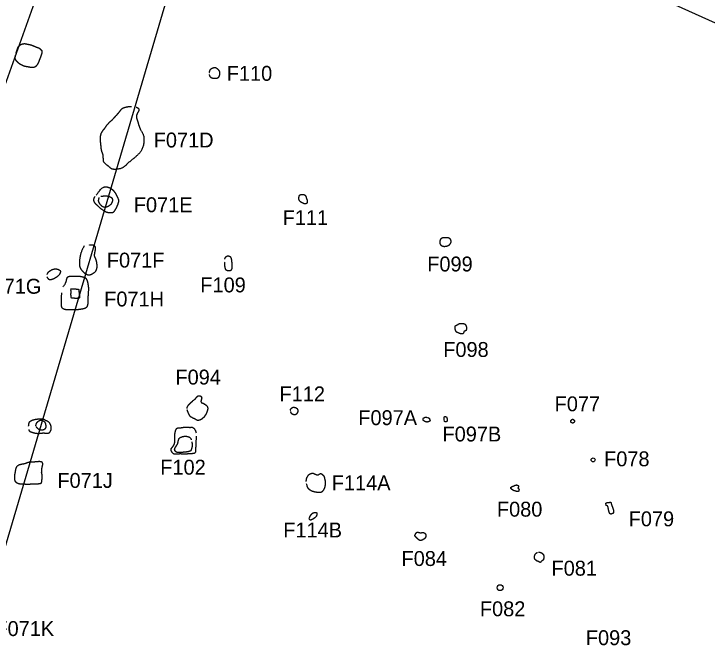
# Model space of a CAD drawing. Extents: x -56 to 221, y -167 to 6.
# Drawn here: x 57.53 to 94.72, y -93.78 to -59.74 of the extents above; entities that cross this region are included whole.
import ezdxf

# ---------------------------------------------------------------- set-up
doc = ezdxf.new("R2010")
doc.units = 0
for name, color, linetype in [('Feature Numbers', 7, 'Continuous'), ('Fenceline 38', 7, 'Continuous'), ('Fenceline 71', 7, 'Continuous'), ('Limits of Excavation', 7, 'Continuous'), ('Posthole', 7, 'Continuous'), ('Tree Hole', 7, 'Continuous')]:
    doc.layers.add(name, color=color, linetype=linetype)

msp = doc.modelspace()

# ---------------------------------------------------------------- linework, layer by layer
at = {"layer": 'Fenceline 38'}
msp.add_line((68.393, -32.124), (46.315, -93.205), dxfattribs=at)
msp.add_open_spline([(57.646, -61.858), (57.679, -61.776), (57.701, -61.699), (57.739, -61.602), (57.755, -61.533), (57.789, -61.484), (57.83, -61.443), (57.91, -61.375), (57.969, -61.354), (58.022, -61.354), (58.096, -61.329), (58.202, -61.348), (58.289, -61.37), (58.348, -61.378), (58.45, -61.4), (58.555, -61.444), (58.655, -61.48), (58.787, -61.538), (58.851, -61.558), (58.906, -61.578), (58.956, -61.626), (59.001, -61.681), (59.028, -61.698), (59.035, -61.785), (59.036, -61.837), (58.998, -61.95), (58.974, -62.032), (58.94, -62.108), (58.899, -62.213), (58.866, -62.312), (58.82, -62.402), (58.784, -62.474), (58.712, -62.558), (58.657, -62.6), (58.543, -62.62), (58.431, -62.615), (58.347, -62.594), (58.238, -62.581), (58.111, -62.554), (58.04, -62.535), (57.971, -62.493), (57.885, -62.452), (57.817, -62.408), (57.722, -62.311), (57.656, -62.252), (57.616, -62.165), (57.594, -62.083), (57.63, -61.956)], degree=2, dxfattribs=at)
at = {"layer": 'Fenceline 71'}
msp.add_lwpolyline([(71.067, -37.884), (65.73, -58.954), (49.143, -115.143)], dxfattribs=at)
for points in [[(61.957, -69.464), (62.207, -69.104), (62.458, -68.998), (62.681, -69.072), (62.833, -69.167), (62.977, -69.348), (63.153, -69.686), (63.146, -69.856), (63.053, -70.1), (62.877, -70.413), (62.708, -70.419), (62.501, -70.4), (62.364, -70.307), (62.226, -70.219), (62.019, -70.031), (61.849, -69.861), (61.809, -69.66), (61.893, -69.538)], [(62.201, -69.53), (62.464, -69.486), (62.696, -69.549), (62.827, -69.63), (62.815, -69.874), (62.639, -70.062), (62.382, -70.15), (62.169, -69.987), (62.05, -69.755), (62.119, -69.599)], [(61.583, -72.142), (61.727, -72.129), (61.864, -72.163), (61.912, -72.334), (61.857, -72.583), (61.84, -72.735), (61.921, -72.888), (61.964, -73.057), (61.997, -73.321), (61.919, -73.574), (61.747, -73.704), (61.575, -73.773), (61.405, -73.725), (61.217, -73.552), (61.076, -73.344), (61.072, -73.094), (61.087, -72.779), (61.178, -72.442), (61.329, -72.161)], [(59.323, -73.722), (59.361, -73.608), (59.504, -73.503), (59.661, -73.429), (59.82, -73.421), (59.934, -73.458), (60.047, -73.534), (60.002, -73.711), (59.845, -73.861), (59.638, -73.98), (59.464, -74.022), (59.396, -73.975), (59.298, -73.844)], [(60.183, -74.385), (60.324, -74.197), (60.364, -73.978), (60.43, -73.821), (60.699, -73.812), (60.998, -73.802), (61.146, -73.831), (61.272, -73.862), (61.355, -73.877), (61.435, -73.987), (61.492, -74.131), (61.51, -74.269), (61.541, -74.477), (61.517, -74.739), (61.495, -75.18), (61.495, -75.378), (61.41, -75.525), (61.241, -75.578), (61.063, -75.603), (60.926, -75.622), (60.712, -75.629), (60.605, -75.625), (60.424, -75.625), (60.208, -75.6), (60.089, -75.481), (60.082, -75.246), (60.092, -74.977), (60.104, -74.717)], [(60.574, -74.495), (60.687, -74.492), (60.853, -74.504), (60.972, -74.504), (61.012, -74.504), (61.019, -74.607), (61.047, -74.773), (61.063, -74.986), (61.025, -74.989), (60.934, -75.008), (60.84, -75.008), (60.746, -74.999), (60.687, -75.002), (60.624, -75.002), (60.618, -74.955), (60.593, -74.808), (60.602, -74.717), (60.612, -74.604), (60.58, -74.539)], [(58.323, -81.872), (58.341, -81.75), (58.357, -81.659), (58.435, -81.581), (58.523, -81.534), (58.639, -81.506), (58.752, -81.484), (58.817, -81.478), (58.943, -81.462), (59.024, -81.462), (59.134, -81.484), (59.224, -81.537), (59.3, -81.572), (59.381, -81.612), (59.453, -81.694), (59.528, -81.872), (59.519, -81.982), (59.516, -82.088), (59.44, -82.22), (59.384, -82.257), (59.303, -82.254), (59.174, -82.248), (59.027, -82.248), (58.889, -82.27), (58.82, -82.27), (58.745, -82.264), (58.617, -82.242), (58.526, -82.21), (58.423, -82.179), (58.37, -82.132), (58.354, -82.051)], [(58.714, -81.841), (58.733, -81.738), (58.773, -81.675), (58.833, -81.603), (58.971, -81.531), (59.099, -81.562), (59.199, -81.64), (59.24, -81.775), (59.253, -81.954), (59.143, -82.073), (58.943, -82.091), (58.792, -81.972), (58.708, -81.882)], [(57.585, -84.574), (57.583, -84.476), (57.603, -84.408), (57.616, -84.346), (57.626, -84.279), (57.64, -84.189), (57.654, -84.127), (57.671, -84.087), (57.689, -84.046), (57.746, -83.972), (57.812, -83.937), (57.918, -83.904), (58.037, -83.88), (58.101, -83.872), (58.185, -83.845), (58.336, -83.79), (58.406, -83.777), (58.477, -83.775), (58.588, -83.786), (58.664, -83.769), (58.838, -83.751), (58.934, -83.751), (59.003, -83.755), (59.059, -83.818), (59.071, -83.929), (59.046, -84.009), (59.022, -84.136), (59.024, -84.189), (59.007, -84.342), (59.009, -84.394), (59.028, -84.447), (59.046, -84.476), (59.038, -84.551), (59.03, -84.649), (59.026, -84.705), (59.024, -84.817), (59.007, -84.875), (58.977, -84.946), (58.915, -84.961), (58.846, -84.969), (58.717, -84.973), (58.621, -84.973), (58.506, -84.971), (58.408, -84.987), (58.271, -84.995), (58.148, -84.987), (58.092, -84.977), (57.998, -84.979), (57.851, -84.971), (57.789, -84.957), (57.72, -84.93), (57.673, -84.899), (57.644, -84.866), (57.607, -84.809), (57.587, -84.746), (57.587, -84.59)]]:
    msp.add_open_spline(points, degree=2, dxfattribs=at)
at = {"layer": 'Limits of Excavation'}
msp.add_lwpolyline([(-56.191, -97.161), (-37.969, 6.212), (76.054, -26.373), (69.801, -48.796), (131.21, -76.447), (130.819, -102.828), (192.765, -119.047), (185.095, -158.325), (26.762, -122.369), (28.227, -114.455), (-56.191, -97.161)], dxfattribs=at)
at = {"layer": 'Posthole'}
for centre, radius in [((88.606, -83.674), 0.104), ((83.619, -90.533), 0.158)]:
    msp.add_circle(centre, radius, dxfattribs=at)
for points in [[(68.019, -62.884), (68.036, -62.828), (68.073, -62.732), (68.126, -62.673), (68.209, -62.633), (68.307, -62.606), (68.38, -62.625), (68.476, -62.703), (68.55, -62.798), (68.574, -62.881), (68.574, -62.932), (68.565, -63.008), (68.537, -63.099), (68.478, -63.192), (68.4, -63.204), (68.286, -63.206), (68.204, -63.206), (68.157, -63.187), (68.104, -63.159), (68.057, -63.105), (68.029, -62.998)], [(72.97, -69.435), (72.996, -69.431), (73.022, -69.43), (73.043, -69.43), (73.078, -69.434), (73.098, -69.438), (73.137, -69.455), (73.161, -69.477), (73.195, -69.535), (73.211, -69.57), (73.222, -69.622), (73.232, -69.672), (73.259, -69.716), (73.268, -69.776), (73.267, -69.841), (73.261, -69.89), (73.238, -69.91), (73.212, -69.925), (73.182, -69.928), (73.146, -69.928), (73.107, -69.929), (73.082, -69.917), (73.044, -69.905), (73.018, -69.888), (72.984, -69.868), (72.954, -69.853), (72.921, -69.833), (72.894, -69.81), (72.857, -69.762), (72.834, -69.718), (72.825, -69.672), (72.826, -69.634), (72.827, -69.597), (72.833, -69.55), (72.84, -69.513), (72.859, -69.479), (72.891, -69.45), (72.921, -69.435), (72.951, -69.435)], [(80.975, -71.946), (80.972, -71.978), (80.961, -72.032), (80.914, -72.107), (80.889, -72.134), (80.845, -72.183), (80.761, -72.214), (80.719, -72.223), (80.647, -72.233), (80.6, -72.233), (80.554, -72.22), (80.499, -72.202), (80.471, -72.187), (80.44, -72.145), (80.406, -72.078), (80.396, -71.95), (80.415, -71.873), (80.438, -71.817), (80.496, -71.762), (80.543, -71.743), (80.6, -71.73), (80.638, -71.731), (80.711, -71.735), (80.751, -71.735), (80.774, -71.736), (80.84, -71.746), (80.885, -71.767), (80.915, -71.795), (80.958, -71.853), (80.975, -71.93)], [(68.846, -72.907), (68.859, -72.861), (68.878, -72.84), (68.891, -72.812), (68.902, -72.782), (68.936, -72.754), (68.976, -72.731), (69.018, -72.721), (69.075, -72.734), (69.129, -72.754), (69.166, -72.808), (69.199, -72.873), (69.199, -72.9), (69.203, -72.947), (69.202, -72.995), (69.215, -73.037), (69.235, -73.133), (69.232, -73.206), (69.229, -73.289), (69.229, -73.385), (69.213, -73.426), (69.193, -73.482), (69.173, -73.507), (69.148, -73.525), (69.111, -73.53), (69.047, -73.526), (68.988, -73.526), (68.96, -73.513), (68.931, -73.492), (68.901, -73.448), (68.879, -73.391), (68.865, -73.323), (68.849, -73.26), (68.853, -73.183), (68.853, -73.121), (68.839, -73.058)], [(72.365, -81.03), (72.364, -81.007), (72.371, -80.988), (72.381, -80.96), (72.406, -80.918), (72.437, -80.889), (72.466, -80.868), (72.489, -80.855), (72.522, -80.849), (72.551, -80.848), (72.588, -80.853), (72.631, -80.861), (72.654, -80.87), (72.676, -80.885), (72.704, -80.902), (72.734, -80.935), (72.756, -80.978), (72.768, -81.007), (72.768, -81.039), (72.766, -81.073), (72.753, -81.109), (72.743, -81.139), (72.723, -81.174), (72.698, -81.206), (72.682, -81.222), (72.648, -81.243), (72.622, -81.259), (72.609, -81.263), (72.58, -81.259), (72.548, -81.252), (72.52, -81.244), (72.491, -81.237), (72.475, -81.228), (72.457, -81.212), (72.432, -81.185), (72.416, -81.167), (72.398, -81.12), (72.377, -81.069)], [(79.733, -81.403), (79.768, -81.413), (79.788, -81.425), (79.802, -81.424), (79.818, -81.441), (79.833, -81.481), (79.841, -81.51), (79.848, -81.535), (79.859, -81.548), (79.853, -81.578), (79.834, -81.604), (79.811, -81.62), (79.768, -81.628), (79.731, -81.635), (79.712, -81.642), (79.667, -81.641), (79.642, -81.637), (79.614, -81.631), (79.592, -81.614), (79.559, -81.599), (79.524, -81.577), (79.503, -81.557), (79.499, -81.539), (79.499, -81.515), (79.499, -81.492), (79.488, -81.473), (79.502, -81.437), (79.528, -81.411), (79.566, -81.396), (79.581, -81.395), (79.6, -81.381), (79.633, -81.375), (79.675, -81.388), (79.708, -81.4)], [(87.403, -81.612), (87.404, -81.601), (87.409, -81.588), (87.415, -81.575), (87.425, -81.555), (87.433, -81.543), (87.439, -81.534), (87.453, -81.518), (87.461, -81.513), (87.47, -81.506), (87.481, -81.5), (87.49, -81.493), (87.5, -81.49), (87.506, -81.489), (87.516, -81.491), (87.534, -81.498), (87.546, -81.505), (87.563, -81.518), (87.572, -81.526), (87.581, -81.535), (87.589, -81.546), (87.601, -81.562), (87.605, -81.57), (87.609, -81.579), (87.615, -81.593), (87.616, -81.597), (87.613, -81.605), (87.606, -81.623), (87.596, -81.641), (87.588, -81.652), (87.57, -81.672), (87.559, -81.681), (87.549, -81.688), (87.535, -81.694), (87.528, -81.698), (87.518, -81.698), (87.5, -81.698), (87.494, -81.697), (87.486, -81.695), (87.477, -81.692), (87.468, -81.689), (87.456, -81.681), (87.449, -81.675), (87.435, -81.664), (87.431, -81.657), (87.424, -81.651), (87.42, -81.644), (87.415, -81.638), (87.409, -81.633), (87.406, -81.628)], [(67.306, -82.403), (67.306, -82.641), (67.297, -82.869), (67.281, -83.083), (67.276, -83.271), (67.21, -83.334), (67.122, -83.334), (67.056, -83.355), (66.951, -83.339), (66.864, -83.357), (66.76, -83.371), (66.527, -83.357), (66.422, -83.357), (66.235, -83.366), (66.139, -83.376), (66.077, -83.334), (66.01, -83.248), (65.964, -83.161), (65.964, -83.088), (66.014, -83.02), (66.068, -82.951), (66.135, -82.864), (66.168, -82.741), (66.168, -82.476), (66.173, -82.289), (66.193, -82.148), (66.239, -82.029), (66.293, -81.961), (66.373, -81.961), (66.51, -81.947), (66.631, -81.924), (66.739, -81.915), (66.852, -81.915), (66.931, -81.92), (66.993, -81.933), (67.06, -81.906), (67.147, -81.943), (67.26, -82.034), (67.306, -82.226)], [(67.079, -82.712), (67.101, -82.835), (67.101, -82.954), (67.062, -83.073), (67.029, -83.183), (66.968, -83.214), (66.869, -83.244), (66.759, -83.253), (66.666, -83.266), (66.495, -83.275), (66.368, -83.284), (66.297, -83.284), (66.209, -83.227), (66.154, -83.156), (66.165, -83.064), (66.225, -82.963), (66.291, -82.862), (66.335, -82.783), (66.341, -82.703), (66.379, -82.558), (66.423, -82.488), (66.605, -82.413), (66.765, -82.4), (66.902, -82.426), (67.007, -82.483), (67.051, -82.593)], [(84.176, -85.161), (84.186, -85.154), (84.199, -85.143), (84.213, -85.135), (84.231, -85.124), (84.243, -85.117), (84.251, -85.112), (84.272, -85.1), (84.29, -85.092), (84.314, -85.082), (84.341, -85.071), (84.374, -85.054), (84.404, -85.038), (84.431, -85.029), (84.475, -85.021), (84.503, -85.021), (84.521, -85.021), (84.55, -85.028), (84.57, -85.036), (84.586, -85.051), (84.597, -85.07), (84.605, -85.095), (84.604, -85.12), (84.59, -85.15), (84.581, -85.162), (84.571, -85.177), (84.563, -85.186), (84.563, -85.185), (84.572, -85.187), (84.589, -85.195), (84.6, -85.205), (84.619, -85.224), (84.631, -85.255), (84.632, -85.281), (84.626, -85.31), (84.616, -85.346), (84.605, -85.367), (84.596, -85.374), (84.575, -85.376), (84.544, -85.376), (84.518, -85.372), (84.499, -85.368), (84.467, -85.36), (84.446, -85.354), (84.398, -85.336), (84.364, -85.326), (84.332, -85.313), (84.304, -85.297), (84.275, -85.278), (84.255, -85.262), (84.235, -85.25), (84.216, -85.229), (84.188, -85.184), (84.183, -85.171)]]:
    msp.add_open_spline(points, degree=2, dxfattribs=at)
at = {"layer": 'Tree Hole'}
for points in [[(64.087, -64.744), (64.217, -64.781), (64.259, -64.918), (64.134, -65.109), (64.097, -65.277), (64.174, -65.503), (64.236, -65.722), (64.324, -65.96), (64.512, -66.242), (64.518, -66.724), (64.38, -67.087), (64.199, -67.294), (63.967, -67.495), (63.685, -67.72), (63.491, -67.914), (63.29, -68.052), (62.833, -68.108), (62.633, -67.933), (62.495, -67.833), (62.325, -67.663), (62.345, -67.526), (62.32, -67.419), (62.326, -67.307), (62.276, -67.188), (62.226, -67.012), (62.213, -66.831), (62.188, -66.655), (62.182, -66.442), (62.195, -66.167), (62.364, -65.935), (62.526, -65.703), (62.702, -65.516), (62.846, -65.397), (62.959, -65.259), (63.09, -65.127), (63.19, -65.002), (63.353, -64.795), (63.485, -64.758), (63.585, -64.726), (63.691, -64.714), (63.853, -64.709)], [(81.207, -76.516), (81.216, -76.493), (81.23, -76.471), (81.258, -76.458), (81.278, -76.447), (81.316, -76.428), (81.37, -76.396), (81.416, -76.364), (81.462, -76.36), (81.52, -76.359), (81.571, -76.361), (81.592, -76.355), (81.627, -76.355), (81.711, -76.374), (81.744, -76.399), (81.768, -76.427), (81.795, -76.481), (81.825, -76.594), (81.819, -76.647), (81.789, -76.736), (81.759, -76.755), (81.727, -76.766), (81.683, -76.773), (81.669, -76.818), (81.646, -76.884), (81.626, -76.905), (81.571, -76.911), (81.527, -76.911), (81.479, -76.903), (81.421, -76.885), (81.372, -76.861), (81.348, -76.848), (81.307, -76.832), (81.272, -76.808), (81.236, -76.746), (81.213, -76.685), (81.207, -76.612), (81.199, -76.542)], [(66.832, -80.925), (66.827, -80.877), (66.846, -80.829), (66.893, -80.747), (66.94, -80.689), (67.013, -80.621), (67.074, -80.559), (67.119, -80.531), (67.137, -80.496), (67.203, -80.453), (67.271, -80.393), (67.321, -80.335), (67.356, -80.283), (67.408, -80.24), (67.464, -80.225), (67.535, -80.237), (67.584, -80.28), (67.617, -80.35), (67.591, -80.423), (67.57, -80.506), (67.57, -80.561), (67.598, -80.609), (67.671, -80.624), (67.699, -80.626), (67.739, -80.676), (67.779, -80.684), (67.824, -80.717), (67.89, -80.774), (67.937, -80.867), (67.932, -80.985), (67.876, -81.148), (67.833, -81.236), (67.768, -81.326), (67.73, -81.386), (67.683, -81.422), (67.624, -81.477), (67.572, -81.517), (67.516, -81.537), (67.469, -81.549), (67.387, -81.567), (67.326, -81.527), (67.227, -81.472), (67.144, -81.439), (67.086, -81.394), (67.034, -81.381), (66.982, -81.321), (66.928, -81.231), (66.902, -81.161), (66.848, -81.05), (66.836, -80.993)], [(80.608, -81.554), (80.621, -81.516), (80.621, -81.478), (80.619, -81.412), (80.626, -81.375), (80.649, -81.333), (80.692, -81.35), (80.731, -81.365), (80.753, -81.39), (80.767, -81.437), (80.776, -81.51), (80.773, -81.538), (80.781, -81.586), (80.762, -81.617), (80.72, -81.634), (80.691, -81.639), (80.662, -81.639), (80.62, -81.596), (80.612, -81.587)], [(73.216, -84.835), (73.228, -84.704), (73.252, -84.63), (73.32, -84.52), (73.363, -84.46), (73.452, -84.409), (73.526, -84.386), (73.587, -84.386), (73.667, -84.426), (73.753, -84.46), (73.805, -84.48), (73.848, -84.483), (73.907, -84.446), (73.965, -84.409), (74.005, -84.406), (74.082, -84.446), (74.119, -84.5), (74.152, -84.523), (74.18, -84.587), (74.202, -84.677), (74.229, -84.795), (74.238, -84.939), (74.226, -85.076), (74.192, -85.193), (74.165, -85.254), (74.07, -85.398), (73.956, -85.428), (73.812, -85.421), (73.655, -85.395), (73.511, -85.351), (73.406, -85.284), (73.332, -85.22), (73.28, -85.123), (73.234, -84.956)], [(89.281, -86.059), (89.281, -86.026), (89.29, -85.997), (89.31, -85.979), (89.339, -85.97), (89.363, -85.964), (89.413, -85.964), (89.448, -85.968), (89.476, -85.97), (89.495, -85.947), (89.519, -85.934), (89.541, -85.934), (89.563, -85.958), (89.572, -85.991), (89.586, -86.052), (89.605, -86.103), (89.61, -86.129), (89.626, -86.165), (89.647, -86.226), (89.665, -86.27), (89.676, -86.301), (89.694, -86.351), (89.703, -86.39), (89.697, -86.445), (89.694, -86.486), (89.69, -86.534), (89.676, -86.548), (89.65, -86.555), (89.631, -86.56), (89.594, -86.578), (89.571, -86.587), (89.541, -86.583), (89.504, -86.56), (89.502, -86.543), (89.487, -86.527), (89.472, -86.485), (89.463, -86.448), (89.448, -86.404), (89.437, -86.352), (89.428, -86.316), (89.421, -86.273), (89.417, -86.241), (89.411, -86.207), (89.398, -86.174), (89.368, -86.14), (89.34, -86.13), (89.31, -86.117), (89.295, -86.105), (89.287, -86.087)], [(73.381, -86.82), (73.385, -86.791), (73.398, -86.769), (73.411, -86.732), (73.43, -86.688), (73.452, -86.658), (73.474, -86.625), (73.497, -86.595), (73.528, -86.558), (73.555, -86.539), (73.571, -86.527), (73.606, -86.513), (73.636, -86.5), (73.669, -86.497), (73.704, -86.492), (73.747, -86.494), (73.78, -86.518), (73.793, -86.549), (73.79, -86.603), (73.783, -86.642), (73.76, -86.688), (73.732, -86.726), (73.702, -86.764), (73.663, -86.793), (73.618, -86.823), (73.593, -86.844), (73.536, -86.875), (73.497, -86.895), (73.472, -86.905), (73.444, -86.906), (73.411, -86.896), (73.398, -86.894), (73.379, -86.871)], [(79.05, -87.715), (79.057, -87.697), (79.074, -87.66), (79.093, -87.623), (79.116, -87.588), (79.142, -87.567), (79.177, -87.552), (79.211, -87.554), (79.251, -87.564), (79.302, -87.577), (79.355, -87.593), (79.365, -87.594), (79.374, -87.588), (79.398, -87.578), (79.43, -87.573), (79.462, -87.57), (79.503, -87.576), (79.527, -87.582), (79.559, -87.598), (79.589, -87.623), (79.608, -87.651), (79.627, -87.687), (79.637, -87.713), (79.635, -87.77), (79.62, -87.821), (79.61, -87.846), (79.588, -87.884), (79.565, -87.902), (79.54, -87.922), (79.507, -87.942), (79.473, -87.959), (79.441, -87.977), (79.413, -87.988), (79.382, -88.003), (79.338, -88.01), (79.313, -88.006), (79.289, -87.992), (79.265, -87.968), (79.237, -87.945), (79.216, -87.923), (79.185, -87.895), (79.158, -87.869), (79.121, -87.84), (79.104, -87.821), (79.085, -87.797), (79.061, -87.775), (79.049, -87.747), (79.05, -87.713)], [(85.681, -88.627), (85.702, -88.628), (85.728, -88.628), (85.764, -88.633), (85.795, -88.641), (85.832, -88.657), (85.877, -88.687), (85.913, -88.723), (85.937, -88.759), (85.953, -88.789), (85.961, -88.845), (85.959, -88.915), (85.953, -88.977), (85.944, -89.022), (85.914, -89.054), (85.885, -89.079), (85.849, -89.105), (85.817, -89.125), (85.797, -89.157), (85.784, -89.174), (85.757, -89.176), (85.732, -89.163), (85.704, -89.142), (85.69, -89.127), (85.667, -89.124), (85.634, -89.115), (85.607, -89.11), (85.579, -89.085), (85.554, -89.069), (85.527, -89.047), (85.502, -89.033), (85.488, -89.004), (85.467, -88.951), (85.456, -88.908), (85.465, -88.84), (85.483, -88.785), (85.504, -88.733), (85.538, -88.692), (85.576, -88.661), (85.628, -88.635)]]:
    msp.add_open_spline(points, degree=2, dxfattribs=at)

# ---------------------------------------------------------------- texts
at = {"layer": 'Feature Numbers'}
for s, p in [('F110', (68.955, -63.331)), ('F071D', (65.036, -66.909)), ('F071E', (63.968, -70.382)), ('F111', (71.954, -71.074)), ('F071F', (62.521, -73.353)), ('F099', (79.708, -73.562)), ('F071G', (55.738, -74.757)), ('F109', (67.537, -74.684)), ('F098', (80.566, -78.15)), ('F094', (66.202, -79.631)), ('F112', (71.785, -80.534)), ('F077', (86.542, -81.066)), ('F097A', (76.011, -81.808)), ('F097B', (80.527, -82.686)), ('F078', (89.195, -84.017)), ('F102', (65.389, -84.467)), ('F071J', (59.869, -85.177)), ('F114A', (74.587, -85.302)), ('F080', (83.446, -86.72)), ('F079', (90.514, -87.237)), ('F114B', (71.985, -87.837)), ('F084', (78.329, -89.367)), ('F081', (86.375, -89.887)), ('F082', (82.533, -92.065)), ('F071K', (56.544, -93.127)), ('F093', (88.216, -93.616))]:
    msp.add_text(s, height=0.8, dxfattribs=at).set_placement(p)
at = {"layer": 'Fenceline 71'}
msp.add_text('F071H', height=0.8, dxfattribs=at).set_placement((62.379, -75.441))

doc.saveas('drawing.dxf')
